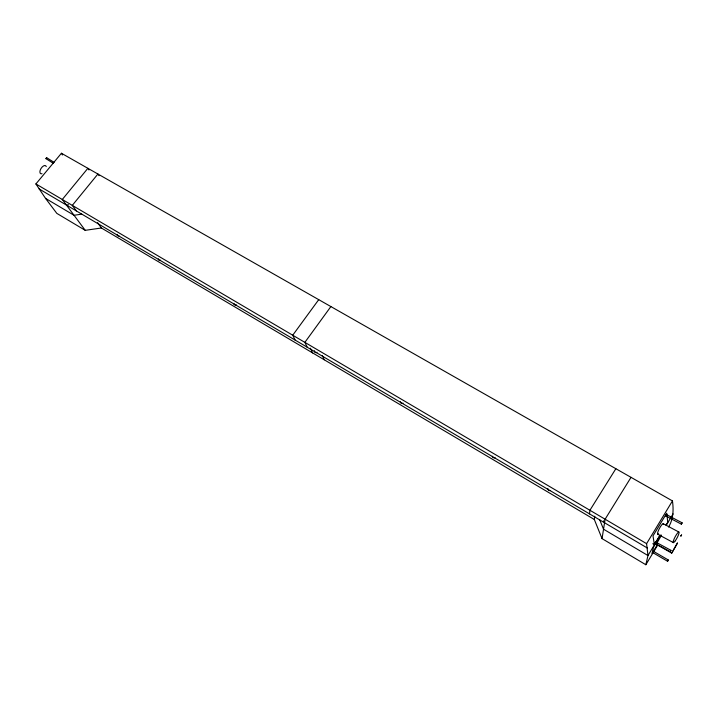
<?xml version="1.0" encoding="UTF-8"?>
<svg xmlns="http://www.w3.org/2000/svg" width="718" height="718" viewBox="0 0 718 718"><rect width="100%" height="100%" fill="white"/><g stroke="black" fill="none" stroke-linecap="round" stroke-linejoin="round"><path stroke-width="1.08" d="M654.762 543.275L655.444 541.919M681.337 524.14L682.064 522.794L681.364 524.176L665.595 515.856L666.08 515.246M589.523 513.882L589.918 510.265L615.856 468.719M657.769 544.944L645.85 564.743L602.052 538.617L594.325 519.5L594.737 516.206M602.052 538.617L605.103 519.213L631.023 477.344M645.85 564.743L647.968 555.544L646.595 543.652L672.452 500.913L61.425 153.257L35.9 183.943L45.512 198.365L56.812 213.372L85.245 230.334L101.382 227.992L594.325 519.5M672.452 500.913C673.672 509.735 673.412 519.285 668.557 527.021M652.527 552.447L653.245 551.2L668.279 559.968L667.902 560.552M653.272 551.218L652.581 552.429M652.536 552.474L667.552 561.252L668.287 559.995M680.897 536.095L681.615 534.811L681.176 535.502M656.611 543.804L656.503 544.37L671.698 553.147L677.442 543.068L671.698 553.147M655.337 542.449L655.48 541.964L670.971 550.338L670.262 551.684M656.835 543.275L661.511 535.161M666.107 515.174L666.286 514.483L682.064 522.794M681.292 535.475L680.906 536.086M667.973 560.614L667.569 561.243M655.175 542.781L654.78 543.266M652.806 543.697L654.34 544.531L659.941 535.242M666.098 525.02L667.785 522.237L666.726 513.182L653.012 535.87L654.34 544.531M659.95 535.664L647.968 555.544L603.533 529.202L599.763 519.922M666.232 525.253L673.08 513.9M660.793 535.027L653.568 547.017L651.98 553.605L657.67 544.154M330.881 306.568L304.863 342.369L307.187 347.198M318.729 299.657L292.729 335.225L295.143 340.09M657.087 543.786L656.566 544.352M666.322 514.537L665.559 515.802M670.953 550.329L670.226 551.657L658.585 545.357M66.442 205.07L68.533 204.756M81.744 214.143L74.035 215.283L45.512 198.365M46.015 158.687L46.616 157.637L45.961 158.66L53.509 163.435M663.154 523.673L678.815 532.002M657.823 534.255L673.439 542.646M35.9 183.943L646.595 543.652M39.14 188.951L647.331 548.014M46.589 157.628L54.083 162.376M85.245 230.334L62.287 199.487L87.883 168.308L88.996 169.96M76.386 210.939L72.294 205.384L97.917 174.016L99.012 175.668M97.558 222.652L101.382 227.992M61.425 153.257L62.421 154.998M310.382 348.185L312.635 352.924M322.355 355.724L324.213 359.763M603.73 520.765L604.547 522.758M658.577 533.806A5.95 1.185 -62 0 1 659.357 528.574A5.95 1.185 -62 0 1 663.45 524.49M42.012 173.702A4.685 2.396 -57.4 0 1 40.953 168.604A4.685 2.396 -57.4 0 1 46.257 166.603M118.919 235.854A1.589 1.31 -31.9 0 1 117.205 234.418M160.509 260.167A1.615 1.355 -31.1 0 1 158.409 258.812M236.285 304.773A1.66 1.445 -29 0 1 233.942 303.391M317.033 352.296A1.714 1.544 -25 0 1 314.457 350.779M403.049 403.184A1.777 1.651 -16.8 0 1 400.366 401.73M495.097 457.644A1.849 1.75 0.5 0 1 492.342 456.262M550.356 490.538A1.912 1.804 12.9 0 1 547.861 488.554M675.297 540.807A5.995 1.113 -62 0 0 679.013 532.101A5.995 1.113 -62 0 0 674.049 539.074A5.995 1.113 -62 0 0 675.297 540.807"/></g></svg>
